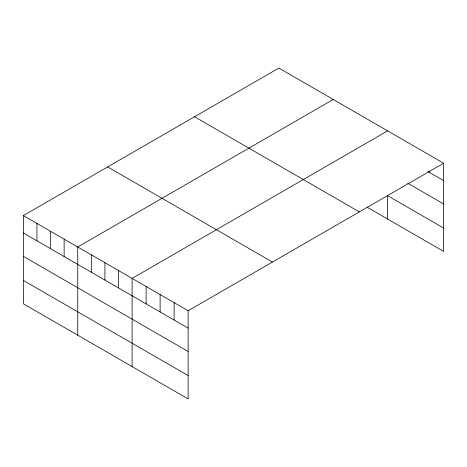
<?xml version="1.0" encoding="UTF-8"?>
<svg xmlns="http://www.w3.org/2000/svg" width="467" height="467" viewBox="0 0 467 467"><rect width="100%" height="100%" fill="white"/><g stroke="black" fill="none" stroke-linecap="round" stroke-linejoin="round"><path stroke-width="0.7" d="M23.35 215.596L188.137 310.736L188.137 398.923L23.35 303.784L23.35 215.596L278.863 68.077L443.65 163.217L443.65 251.404L367.231 207.284M333.24 99.471L77.732 246.99L77.732 335.178M387.622 130.871L132.108 278.39L132.108 366.577M188.137 310.736L443.65 163.217M427.819 171.471L443.65 180.612M407.72 183.227L443.65 203.974M443.65 228.042L387.622 195.696L387.622 219.058M194.541 116.762L359.333 211.895M107.667 166.917L272.459 262.057M23.35 232.992L188.137 328.132M23.35 256.354L188.137 351.493M23.35 280.422L188.137 375.561M429.646 171.074L429.646 172.521M174.133 302.651L174.133 320.041M160.123 294.56L160.123 311.956M146.118 286.475L146.118 303.871M118.513 270.539L118.513 287.935M104.917 262.688L104.917 280.083M91.328 254.842L91.328 272.238M64.137 239.145L64.137 256.535M50.541 231.293L50.541 248.689M36.946 223.448L36.946 240.838"/></g></svg>
